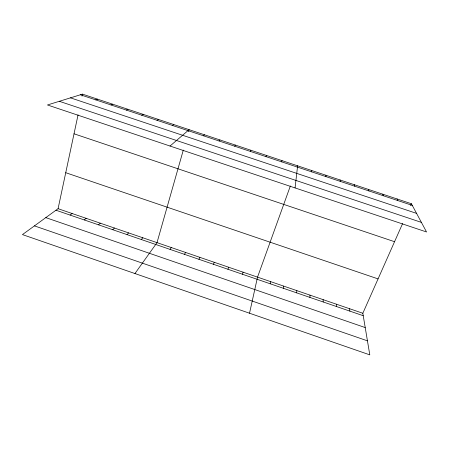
<?xml version="1.0" encoding="UTF-8"?>
<svg xmlns="http://www.w3.org/2000/svg" width="449" height="449" viewBox="0 0 449 449"><rect width="100%" height="100%" fill="white"/><g stroke="black" fill="none" stroke-linecap="round" stroke-linejoin="round"><path stroke-width="0.67" d="M311.701 171.86L311.724 170.53M309.928 297.412L309.962 295.128M296.671 292.86L296.817 290.615M295.072 187.929L297.614 165.827L297.143 167.135M283.442 288.314L283.695 286.114M270.236 283.785L270.601 281.618M402.601 223.568L362.826 313.267L369.796 354.862L22.45 234.597L58.073 208.69L78.059 114.843M82.038 96.153L82.464 94.138L411.396 203.739L426.55 231.981L47.454 104.971L82.464 94.138M249.521 313.217L257.535 277.134L290.363 185.965M281.708 161.864L282 160.624M183.304 150.101L157.004 242.64L134.947 273.548M188.546 131.664L189.113 129.671L170.031 146.037M242.482 274.255L243.077 272.173M227.935 269.26L228.648 267.222M265.993 156.628L266.42 155.433M213.421 264.276L214.252 262.283M410.577 205.575L411.396 203.739M198.941 259.303L199.889 257.356M250.318 151.397L250.884 150.258M184.494 254.347L185.56 252.439M170.081 249.397L171.265 247.534M234.681 146.189L235.383 145.089M141.356 239.536L142.776 237.757M219.078 140.986L219.92 139.936M127.045 234.619L128.577 232.885M112.766 229.72L114.411 228.025M203.52 135.8L204.497 134.801M98.516 224.826L100.279 223.175M84.3 219.948L86.174 218.337M70.117 215.077L72.109 213.505M172.517 125.467L173.763 124.558M157.071 120.321L158.458 119.456M141.665 115.185L143.186 114.372M126.298 110.061L127.948 109.292M110.97 104.954L112.75 104.23M95.676 99.858L97.59 99.178M80.422 94.773L412.277 205.384M70.482 97.848L416.565 213.382M59.313 101.3L421.403 222.39M74.018 133.796L394.559 241.708M65.734 172.702L378.064 278.896M58.073 208.69L362.826 313.267M55.968 210.222L363.235 315.714M45.792 217.619L365.222 327.574M34.433 225.881L367.445 340.836M397.056 198.963L397.808 200.563M382.756 194.198L383.379 195.753M368.489 189.444L368.977 190.948M354.25 184.696L354.609 186.161M340.039 179.965L340.275 181.385M349.569 308.716L349.866 311.123M336.34 304.175L336.526 306.544M325.867 175.239L325.974 176.62M323.134 299.646L323.213 301.969"/></g></svg>
